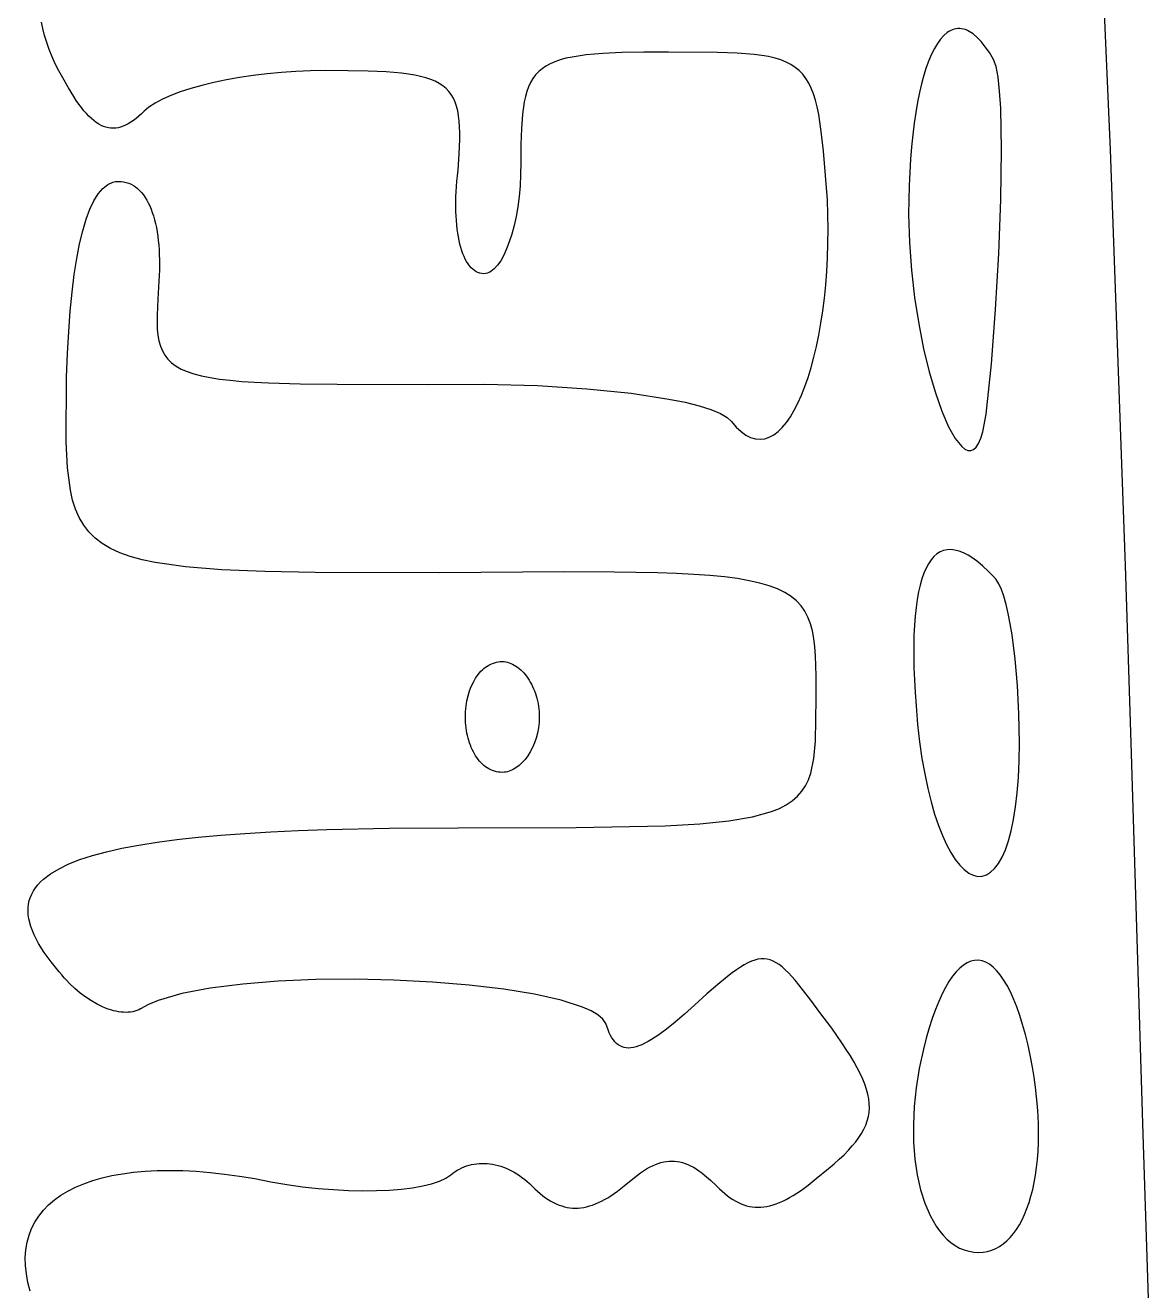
# Model space of a CAD drawing. Header units: inches. Extents: x 0.98 to 7.44, y -5.29 to -1.05.
# Drawn here: x 6.80848 to 6.85072, y -1.75949 to -1.7119 of the extents above; entities that cross this region are included whole.
import ezdxf

# ---------------------------------------------------------------- set-up
doc = ezdxf.new("R2010")
doc.units = ezdxf.units.IN
doc.header["$MEASUREMENT"] = 0
doc.layers.add('BLACK', color=250, linetype='CONTINUOUS')

msp = doc.modelspace()

# ---------------------------------------------------------------- linework, layer by layer
at = {"layer": 'BLACK', "linetype": 'CONTINUOUS'}
for p, q in [((6.84864, -1.701801), (6.849259, -1.716294)), ((6.809139, -1.71203), (6.809091, -1.711784)), ((6.809202, -1.712286), (6.809139, -1.71203)), ((6.843411, -1.712048), (6.843343, -1.71207)), ((6.843479, -1.712033), (6.843411, -1.712048)), ((6.843548, -1.712025), (6.843479, -1.712033)), ((6.843617, -1.712024), (6.843548, -1.712025)), ((6.843688, -1.712031), (6.843617, -1.712024)), ((6.843759, -1.712046), (6.843688, -1.712031)), ((6.843831, -1.712067), (6.843759, -1.712046)), ((6.843903, -1.712097), (6.843831, -1.712067)), ((6.80928, -1.712548), (6.809202, -1.712286)), ((6.842899, -1.712423), (6.842781, -1.712585)), ((6.843021, -1.712287), (6.842899, -1.712423)), ((6.843147, -1.712179), (6.843021, -1.712287)), ((6.843211, -1.712136), (6.843147, -1.712179)), ((6.843277, -1.712099), (6.843211, -1.712136)), ((6.843343, -1.71207), (6.843277, -1.712099)), ((6.843976, -1.712134), (6.843903, -1.712097)), ((6.844124, -1.712231), (6.843976, -1.712134)), ((6.844274, -1.712359), (6.844124, -1.712231)), ((6.844426, -1.712518), (6.844274, -1.712359)), ((6.844579, -1.712709), (6.844426, -1.712518)), ((6.809374, -1.712815), (6.80928, -1.712548)), ((6.809482, -1.713084), (6.809374, -1.712815)), ((6.829573, -1.713017), (6.829041, -1.713096)), ((6.830195, -1.712964), (6.829573, -1.713017)), ((6.830914, -1.712932), (6.830195, -1.712964)), ((6.831736, -1.712916), (6.830914, -1.712932)), ((6.832668, -1.712912), (6.831736, -1.712916)), ((6.834502, -1.712923), (6.832668, -1.712912)), ((6.835246, -1.712949), (6.834502, -1.712923)), ((6.835886, -1.712999), (6.835246, -1.712949)), ((6.83617, -1.713036), (6.835886, -1.712999)), ((6.84256, -1.712988), (6.842457, -1.713229)), ((6.842668, -1.712774), (6.84256, -1.712988)), ((6.842781, -1.712585), (6.842668, -1.712774)), ((6.844734, -1.712933), (6.844579, -1.712709)), ((6.84489, -1.71319), (6.844734, -1.712933)), ((6.809604, -1.713354), (6.809482, -1.713084)), ((6.80974, -1.713621), (6.809604, -1.713354)), ((6.828055, -1.713439), (6.827911, -1.713537)), ((6.828216, -1.713351), (6.828055, -1.713439)), ((6.828394, -1.713273), (6.828216, -1.713351)), ((6.828591, -1.713205), (6.828394, -1.713273)), ((6.828806, -1.713146), (6.828591, -1.713205)), ((6.829041, -1.713096), (6.828806, -1.713146)), ((6.836431, -1.713082), (6.83617, -1.713036)), ((6.83667, -1.713138), (6.836431, -1.713082)), ((6.836889, -1.713205), (6.83667, -1.713138)), ((6.837088, -1.713285), (6.836889, -1.713205)), ((6.837269, -1.713378), (6.837088, -1.713285)), ((6.837433, -1.713485), (6.837269, -1.713378)), ((6.837581, -1.713607), (6.837433, -1.713485)), ((6.842359, -1.713494), (6.842267, -1.713784)), ((6.842457, -1.713229), (6.842359, -1.713494)), ((6.844985, -1.713448), (6.84489, -1.71319)), ((6.84506, -1.713849), (6.844985, -1.713448)), ((6.80989, -1.713885), (6.80974, -1.713621)), ((6.810095, -1.714254), (6.80989, -1.713885)), ((6.816041, -1.713959), (6.815567, -1.714058)), ((6.816536, -1.713871), (6.816041, -1.713959)), ((6.817048, -1.713793), (6.816536, -1.713871)), ((6.817574, -1.713728), (6.817048, -1.713793)), ((6.818111, -1.713676), (6.817574, -1.713728)), ((6.818655, -1.713638), (6.818111, -1.713676)), ((6.819203, -1.713615), (6.818655, -1.713638)), ((6.819751, -1.713607), (6.819203, -1.713615)), ((6.820611, -1.713611), (6.819751, -1.713607)), ((6.821373, -1.713626), (6.820611, -1.713611)), ((6.822041, -1.713655), (6.821373, -1.713626)), ((6.822622, -1.713705), (6.822041, -1.713655)), ((6.822881, -1.713738), (6.822622, -1.713705)), ((6.823121, -1.713777), (6.822881, -1.713738)), ((6.823341, -1.713824), (6.823121, -1.713777)), ((6.823543, -1.713878), (6.823341, -1.713824)), ((6.823726, -1.71394), (6.823543, -1.713878)), ((6.823893, -1.714011), (6.823726, -1.71394)), ((6.827566, -1.713904), (6.827478, -1.714052)), ((6.827667, -1.713769), (6.827566, -1.713904)), ((6.827782, -1.713647), (6.827667, -1.713769)), ((6.827911, -1.713537), (6.827782, -1.713647)), ((6.837714, -1.713745), (6.837581, -1.713607)), ((6.837832, -1.713901), (6.837714, -1.713745)), ((6.837938, -1.714075), (6.837832, -1.713901)), ((6.842267, -1.713784), (6.842181, -1.714099)), ((6.845118, -1.714377), (6.84506, -1.713849)), ((6.810196, -1.714423), (6.810095, -1.714254)), ((6.810295, -1.714582), (6.810196, -1.714423)), ((6.814306, -1.714411), (6.81395, -1.714544)), ((6.814696, -1.714285), (6.814306, -1.714411)), ((6.815118, -1.714167), (6.814696, -1.714285)), ((6.815567, -1.714058), (6.815118, -1.714167)), ((6.824044, -1.71409), (6.823893, -1.714011)), ((6.824178, -1.71418), (6.824044, -1.71409)), ((6.824298, -1.714279), (6.824178, -1.71418)), ((6.824403, -1.71439), (6.824298, -1.714279)), ((6.824494, -1.714511), (6.824403, -1.71439)), ((6.827338, -1.714389), (6.827283, -1.714581)), ((6.827403, -1.714213), (6.827338, -1.714389)), ((6.827478, -1.714052), (6.827403, -1.714213)), ((6.838032, -1.714269), (6.837938, -1.714075)), ((6.838115, -1.714483), (6.838032, -1.714269)), ((6.842101, -1.714437), (6.842027, -1.714798)), ((6.842181, -1.714099), (6.842101, -1.714437)), ((6.845159, -1.71502), (6.845118, -1.714377)), ((6.810393, -1.714731), (6.810295, -1.714582)), ((6.810489, -1.714869), (6.810393, -1.714731)), ((6.810585, -1.714997), (6.810489, -1.714869)), ((6.813358, -1.71483), (6.813127, -1.71498)), ((6.813633, -1.714684), (6.813358, -1.71483)), ((6.81395, -1.714544), (6.813633, -1.714684)), ((6.824573, -1.714644), (6.824494, -1.714511)), ((6.824639, -1.71479), (6.824573, -1.714644)), ((6.824694, -1.714949), (6.824639, -1.71479)), ((6.827238, -1.714787), (6.827173, -1.71525)), ((6.827283, -1.714581), (6.827238, -1.714787)), ((6.838189, -1.714718), (6.838115, -1.714483)), ((6.838254, -1.714975), (6.838189, -1.714718)), ((6.842027, -1.714798), (6.84196, -1.715182)), ((6.81068, -1.715115), (6.810585, -1.714997)), ((6.810774, -1.715223), (6.81068, -1.715115)), ((6.810867, -1.715321), (6.810774, -1.715223)), ((6.81096, -1.71541), (6.810867, -1.715321)), ((6.81274, -1.715327), (6.81264, -1.71541)), ((6.812842, -1.715235), (6.81274, -1.715327)), ((6.812946, -1.715135), (6.812842, -1.715235)), ((6.813127, -1.71498), (6.812946, -1.715135)), ((6.824737, -1.71512), (6.824694, -1.714949)), ((6.824771, -1.715306), (6.824737, -1.71512)), ((6.824794, -1.715506), (6.824771, -1.715306)), ((6.827173, -1.71525), (6.827134, -1.715784)), ((6.838312, -1.715256), (6.838254, -1.714975)), ((6.83841, -1.715892), (6.838312, -1.715256)), ((6.84196, -1.715182), (6.8419, -1.715589)), ((6.845193, -1.716591), (6.845159, -1.71502)), ((6.811052, -1.715489), (6.81096, -1.71541)), ((6.811144, -1.715558), (6.811052, -1.715489)), ((6.811235, -1.715617), (6.811144, -1.715558)), ((6.811327, -1.715667), (6.811235, -1.715617)), ((6.811418, -1.715708), (6.811327, -1.715667)), ((6.811509, -1.715739), (6.811418, -1.715708)), ((6.8116, -1.715761), (6.811509, -1.715739)), ((6.811692, -1.715773), (6.8116, -1.715761)), ((6.811783, -1.715777), (6.811692, -1.715773)), ((6.811876, -1.715771), (6.811783, -1.715777)), ((6.811968, -1.715757), (6.811876, -1.715771)), ((6.812062, -1.715733), (6.811968, -1.715757)), ((6.812156, -1.715701), (6.812062, -1.715733)), ((6.81225, -1.71566), (6.812156, -1.715701)), ((6.812346, -1.71561), (6.81225, -1.71566)), ((6.812443, -1.715552), (6.812346, -1.71561)), ((6.812541, -1.715485), (6.812443, -1.715552)), ((6.81264, -1.71541), (6.812541, -1.715485)), ((6.824809, -1.715721), (6.824794, -1.715506)), ((6.824816, -1.715952), (6.824809, -1.715721)), ((6.827134, -1.715784), (6.827117, -1.716391)), ((6.8419, -1.715589), (6.841848, -1.716018)), ((6.824794, -1.716743), (6.824815, -1.716199)), ((6.824815, -1.716199), (6.824816, -1.715952)), ((6.838492, -1.716634), (6.83841, -1.715892)), ((6.841848, -1.716018), (6.841802, -1.716468)), ((6.849259, -1.716294), (6.849269, -1.716591)), ((6.824751, -1.717357), (6.824794, -1.716743)), ((6.827117, -1.716391), (6.827112, -1.717079)), ((6.83864, -1.718468), (6.838492, -1.716634)), ((6.841802, -1.716468), (6.841764, -1.716939)), ((6.845168, -1.718451), (6.845193, -1.716591)), ((6.849269, -1.716591), (6.849838, -1.732218)), ((6.827112, -1.717079), (6.827104, -1.717515)), ((6.841764, -1.716939), (6.841735, -1.71743)), ((6.81187, -1.717781), (6.811973, -1.717774)), ((6.811973, -1.717774), (6.812076, -1.717778)), ((6.812076, -1.717778), (6.812175, -1.717791)), ((6.824691, -1.717966), (6.824707, -1.717767)), ((6.824707, -1.717767), (6.824727, -1.717564)), ((6.824727, -1.717564), (6.824751, -1.717357)), ((6.827104, -1.717515), (6.827081, -1.717936)), ((6.841735, -1.71743), (6.841713, -1.717942)), ((6.811058, -1.718502), (6.81122, -1.71824)), ((6.81122, -1.71824), (6.811393, -1.718036)), ((6.811393, -1.718036), (6.811576, -1.71789)), ((6.811576, -1.71789), (6.81177, -1.717803)), ((6.81177, -1.717803), (6.81187, -1.717781)), ((6.812175, -1.717791), (6.812271, -1.717813)), ((6.812271, -1.717813), (6.812364, -1.717844)), ((6.812364, -1.717844), (6.812453, -1.717882)), ((6.812453, -1.717882), (6.812539, -1.717929)), ((6.812539, -1.717929), (6.812621, -1.717984)), ((6.812621, -1.717984), (6.8127, -1.718047)), ((6.8127, -1.718047), (6.812776, -1.718118)), ((6.812776, -1.718118), (6.812848, -1.718196)), ((6.812848, -1.718196), (6.812917, -1.718281)), ((6.824671, -1.718354), (6.824679, -1.718162)), ((6.824679, -1.718162), (6.824691, -1.717966)), ((6.827081, -1.717936), (6.827044, -1.71834)), ((6.841713, -1.717942), (6.8417, -1.718473)), ((6.810906, -1.718821), (6.811058, -1.718502)), ((6.812917, -1.718281), (6.812982, -1.718374)), ((6.812982, -1.718374), (6.813043, -1.718474)), ((6.813043, -1.718474), (6.813101, -1.718581)), ((6.813101, -1.718581), (6.813155, -1.718695)), ((6.813155, -1.718695), (6.813206, -1.718815)), ((6.824666, -1.718541), (6.824671, -1.718354)), ((6.824666, -1.718724), (6.824666, -1.718541)), ((6.824669, -1.718902), (6.824666, -1.718724)), ((6.826993, -1.718726), (6.82693, -1.719092)), ((6.827044, -1.71834), (6.826993, -1.718726)), ((6.83866, -1.719024), (6.83864, -1.718468)), ((6.8417, -1.718473), (6.841696, -1.719024)), ((6.845091, -1.720486), (6.845168, -1.718451)), ((6.810637, -1.719631), (6.810766, -1.719197)), ((6.810766, -1.719197), (6.810906, -1.718821)), ((6.813206, -1.718815), (6.813253, -1.718942)), ((6.813253, -1.718942), (6.813296, -1.719075)), ((6.813296, -1.719075), (6.813336, -1.719215)), ((6.824675, -1.719075), (6.824669, -1.718902)), ((6.824686, -1.719244), (6.824675, -1.719075)), ((6.82693, -1.719092), (6.826856, -1.719435)), ((6.838667, -1.719573), (6.83866, -1.719024)), ((6.841696, -1.719024), (6.841722, -1.720069)), ((6.810519, -1.720122), (6.810637, -1.719631)), ((6.813336, -1.719215), (6.813372, -1.71936)), ((6.813372, -1.71936), (6.813404, -1.719512)), ((6.813404, -1.719512), (6.813432, -1.719669)), ((6.813432, -1.719669), (6.813457, -1.719832)), ((6.8247, -1.719406), (6.824686, -1.719244)), ((6.824717, -1.719564), (6.8247, -1.719406)), ((6.824738, -1.719716), (6.824717, -1.719564)), ((6.826856, -1.719435), (6.826772, -1.719754)), ((6.838661, -1.720113), (6.838667, -1.719573)), ((6.810412, -1.720669), (6.810519, -1.720122)), ((6.813457, -1.719832), (6.813477, -1.72)), ((6.813477, -1.72), (6.813494, -1.720174)), ((6.824762, -1.719861), (6.824738, -1.719716)), ((6.82479, -1.720001), (6.824762, -1.719861)), ((6.824821, -1.720135), (6.82479, -1.720001)), ((6.824855, -1.720262), (6.824821, -1.720135)), ((6.826678, -1.720048), (6.826577, -1.720314)), ((6.826772, -1.719754), (6.826678, -1.720048)), ((6.838644, -1.720643), (6.838661, -1.720113)), ((6.841722, -1.720069), (6.841798, -1.721112)), ((6.813494, -1.720174), (6.813507, -1.720352)), ((6.813507, -1.720352), (6.813516, -1.720536)), ((6.813516, -1.720536), (6.813521, -1.720724)), ((6.824892, -1.720382), (6.824855, -1.720262)), ((6.824933, -1.720495), (6.824892, -1.720382)), ((6.824976, -1.720601), (6.824933, -1.720495)), ((6.825023, -1.7207), (6.824976, -1.720601)), ((6.826468, -1.72055), (6.826353, -1.720755)), ((6.826577, -1.720314), (6.826468, -1.72055)), ((6.844968, -1.722585), (6.845091, -1.720486)), ((6.810318, -1.721273), (6.810412, -1.720669)), ((6.813522, -1.720918), (6.813519, -1.721115)), ((6.813521, -1.720724), (6.813522, -1.720918)), ((6.825073, -1.720791), (6.825023, -1.7207)), ((6.825125, -1.720875), (6.825073, -1.720791)), ((6.825181, -1.720951), (6.825125, -1.720875)), ((6.825239, -1.721018), (6.825181, -1.720951)), ((6.8253, -1.721077), (6.825239, -1.721018)), ((6.825364, -1.721128), (6.8253, -1.721077)), ((6.826109, -1.721064), (6.825982, -1.721164)), ((6.826233, -1.720927), (6.826109, -1.721064)), ((6.826353, -1.720755), (6.826233, -1.720927)), ((6.838616, -1.721162), (6.838644, -1.720643)), ((6.810235, -1.721934), (6.810318, -1.721273)), ((6.813501, -1.721524), (6.813455, -1.722208)), ((6.813512, -1.721317), (6.813501, -1.721524)), ((6.813519, -1.721115), (6.813512, -1.721317)), ((6.825431, -1.72117), (6.825364, -1.721128)), ((6.8255, -1.721203), (6.825431, -1.72117)), ((6.825572, -1.721226), (6.8255, -1.721203)), ((6.825646, -1.721241), (6.825572, -1.721226)), ((6.825723, -1.721246), (6.825646, -1.721241)), ((6.825788, -1.721241), (6.825723, -1.721246)), ((6.825853, -1.721225), (6.825788, -1.721241)), ((6.825918, -1.721199), (6.825853, -1.721225)), ((6.825982, -1.721164), (6.825918, -1.721199)), ((6.838577, -1.721669), (6.838616, -1.721162)), ((6.841798, -1.721112), (6.841917, -1.722136)), ((6.810165, -1.72265), (6.810235, -1.721934)), ((6.838527, -1.722162), (6.838577, -1.721669)), ((6.813455, -1.722208), (6.81343, -1.722807)), ((6.838466, -1.722641), (6.838527, -1.722162)), ((6.841917, -1.722136), (6.842073, -1.723125)), ((6.810107, -1.723423), (6.810165, -1.72265)), ((6.81343, -1.722807), (6.81343, -1.723076)), ((6.838396, -1.723104), (6.838466, -1.722641)), ((6.844806, -1.724635), (6.844968, -1.722585)), ((6.810061, -1.724251), (6.810107, -1.723423)), ((6.81343, -1.723076), (6.813441, -1.723326)), ((6.813441, -1.723326), (6.813465, -1.723558)), ((6.838317, -1.723551), (6.838396, -1.723104)), ((6.842073, -1.723125), (6.84226, -1.724064)), ((6.813465, -1.723558), (6.813503, -1.723772)), ((6.813503, -1.723772), (6.813558, -1.723968)), ((6.838229, -1.723979), (6.838317, -1.723551)), ((6.810029, -1.725135), (6.810061, -1.724251)), ((6.813558, -1.723968), (6.813631, -1.724149)), ((6.813631, -1.724149), (6.813725, -1.724313)), ((6.813725, -1.724313), (6.81384, -1.724463)), ((6.838027, -1.724777), (6.838132, -1.724388)), ((6.838132, -1.724388), (6.838229, -1.723979)), ((6.84226, -1.724064), (6.842472, -1.724937)), ((6.81384, -1.724463), (6.81398, -1.724598)), ((6.81398, -1.724598), (6.814145, -1.72472)), ((6.814145, -1.72472), (6.814338, -1.724829)), ((6.814338, -1.724829), (6.81456, -1.724926)), ((6.837915, -1.725145), (6.838027, -1.724777)), ((6.844612, -1.726524), (6.844806, -1.724635)), ((6.810011, -1.727564), (6.810029, -1.725135)), ((6.81456, -1.724926), (6.814814, -1.725012)), ((6.814814, -1.725012), (6.815101, -1.725087)), ((6.815101, -1.725087), (6.815422, -1.725152)), ((6.815422, -1.725152), (6.815781, -1.725207)), ((6.815781, -1.725207), (6.816179, -1.725254)), ((6.816179, -1.725254), (6.816617, -1.725294)), ((6.816617, -1.725294), (6.817097, -1.725326)), ((6.817097, -1.725326), (6.817622, -1.725352)), ((6.817622, -1.725352), (6.818812, -1.725387)), ((6.818812, -1.725387), (6.820202, -1.725405)), ((6.837795, -1.72549), (6.837915, -1.725145)), ((6.842472, -1.724937), (6.842702, -1.725727)), ((6.820202, -1.725405), (6.82364, -1.725412)), ((6.82364, -1.725412), (6.825742, -1.725398)), ((6.825742, -1.725398), (6.827744, -1.725454)), ((6.827744, -1.725454), (6.829599, -1.725571)), ((6.829599, -1.725571), (6.831262, -1.725742)), ((6.831262, -1.725742), (6.832683, -1.725959)), ((6.837534, -1.726108), (6.837668, -1.725812)), ((6.837668, -1.725812), (6.837795, -1.72549)), ((6.842702, -1.725727), (6.842946, -1.726419)), ((6.832683, -1.725959), (6.833288, -1.726082)), ((6.833288, -1.726082), (6.833816, -1.726213)), ((6.833816, -1.726213), (6.83426, -1.726352)), ((6.837395, -1.726379), (6.837534, -1.726108)), ((6.83426, -1.726352), (6.834614, -1.726497)), ((6.834614, -1.726497), (6.834872, -1.726647)), ((6.834872, -1.726647), (6.835029, -1.726801)), ((6.835029, -1.726801), (6.835211, -1.727014)), ((6.837099, -1.726838), (6.83725, -1.726623)), ((6.83725, -1.726623), (6.837395, -1.726379)), ((6.842946, -1.726419), (6.843195, -1.726998)), ((6.844488, -1.727187), (6.844612, -1.726524)), ((6.835211, -1.727014), (6.835393, -1.727185)), ((6.835393, -1.727185), (6.835574, -1.727316)), ((6.83662, -1.727303), (6.836784, -1.727179)), ((6.836784, -1.727179), (6.836944, -1.727024)), ((6.836944, -1.727024), (6.837099, -1.726838)), ((6.843195, -1.726998), (6.843445, -1.727446)), ((6.844412, -1.727433), (6.844488, -1.727187)), ((6.810058, -1.728547), (6.810011, -1.727564)), ((6.835574, -1.727316), (6.835754, -1.727406)), ((6.835754, -1.727406), (6.835932, -1.727458)), ((6.835932, -1.727458), (6.836108, -1.727472)), ((6.836108, -1.727472), (6.836282, -1.727451)), ((6.836282, -1.727451), (6.836453, -1.727394)), ((6.836453, -1.727394), (6.83662, -1.727303)), ((6.843445, -1.727446), (6.84369, -1.727749)), ((6.84369, -1.727749), (6.843808, -1.727841)), ((6.844137, -1.727855), (6.844235, -1.727765)), ((6.844235, -1.727765), (6.844327, -1.727625)), ((6.844327, -1.727625), (6.844412, -1.727433)), ((6.843808, -1.727841), (6.843922, -1.727891)), ((6.843922, -1.727891), (6.844032, -1.727896)), ((6.844032, -1.727896), (6.844137, -1.727855)), ((6.81017, -1.72939), (6.810058, -1.728547)), ((6.810257, -1.729763), (6.81017, -1.72939)), ((6.810367, -1.730104), (6.810257, -1.729763)), ((6.810505, -1.730415), (6.810367, -1.730104)), ((6.810671, -1.730699), (6.810505, -1.730415)), ((6.810869, -1.730955), (6.810671, -1.730699)), ((6.811101, -1.731186), (6.810869, -1.730955)), ((6.81137, -1.731392), (6.811101, -1.731186)), ((6.811678, -1.731576), (6.81137, -1.731392)), ((6.812028, -1.731738), (6.811678, -1.731576)), ((6.812423, -1.731879), (6.812028, -1.731738)), ((6.812865, -1.732002), (6.812423, -1.731879)), ((6.813356, -1.732108), (6.812865, -1.732002)), ((6.84254, -1.732004), (6.842442, -1.732149)), ((6.842646, -1.731882), (6.84254, -1.732004)), ((6.84276, -1.731783), (6.842646, -1.731882)), ((6.842881, -1.731707), (6.84276, -1.731783)), ((6.843009, -1.731654), (6.842881, -1.731707)), ((6.843145, -1.731625), (6.843009, -1.731654)), ((6.843288, -1.731619), (6.843145, -1.731625)), ((6.843438, -1.731636), (6.843288, -1.731619)), ((6.843596, -1.731677), (6.843438, -1.731636)), ((6.84376, -1.731742), (6.843596, -1.731677)), ((6.843931, -1.731831), (6.84376, -1.731742)), ((6.84411, -1.731943), (6.843931, -1.731831)), ((6.844295, -1.73208), (6.84411, -1.731943)), ((6.814498, -1.732271), (6.813356, -1.732108)), ((6.815869, -1.732381), (6.814498, -1.732271)), ((6.81749, -1.732447), (6.815869, -1.732381)), ((6.819381, -1.732481), (6.81749, -1.732447)), ((6.824057, -1.732496), (6.819381, -1.732481)), ((6.828733, -1.732459), (6.824057, -1.732496)), ((6.830625, -1.732463), (6.828733, -1.732459)), ((6.832247, -1.732491), (6.830625, -1.732463)), ((6.832963, -1.732517), (6.832247, -1.732491)), ((6.83362, -1.73255), (6.832963, -1.732517)), ((6.842269, -1.732506), (6.842194, -1.732719)), ((6.842352, -1.732316), (6.842269, -1.732506)), ((6.842442, -1.732149), (6.842352, -1.732316)), ((6.844486, -1.732241), (6.844295, -1.73208)), ((6.844685, -1.732425), (6.844486, -1.732241)), ((6.84489, -1.732635), (6.844685, -1.732425)), ((6.849838, -1.732218), (6.850046, -1.738885)), ((6.83422, -1.732594), (6.83362, -1.73255)), ((6.834765, -1.732647), (6.83422, -1.732594)), ((6.835258, -1.732712), (6.834765, -1.732647)), ((6.835702, -1.732789), (6.835258, -1.732712)), ((6.836099, -1.732878), (6.835702, -1.732789)), ((6.836453, -1.732982), (6.836099, -1.732878)), ((6.836764, -1.7331), (6.836453, -1.732982)), ((6.842127, -1.732955), (6.842068, -1.733212)), ((6.842194, -1.732719), (6.842127, -1.732955)), ((6.844992, -1.732741), (6.84489, -1.732635)), ((6.845091, -1.732903), (6.844992, -1.732741)), ((6.845186, -1.733116), (6.845091, -1.732903)), ((6.837037, -1.733234), (6.836764, -1.7331)), ((6.837274, -1.733384), (6.837037, -1.733234)), ((6.837476, -1.733551), (6.837274, -1.733384)), ((6.842068, -1.733212), (6.842018, -1.733493)), ((6.845276, -1.733377), (6.845186, -1.733116)), ((6.845362, -1.733681), (6.845276, -1.733377)), ((6.837648, -1.733736), (6.837476, -1.733551)), ((6.837791, -1.733941), (6.837648, -1.733736)), ((6.837908, -1.734165), (6.837791, -1.733941)), ((6.841975, -1.733795), (6.841941, -1.734119)), ((6.842018, -1.733493), (6.841975, -1.733795)), ((6.845442, -1.734026), (6.845362, -1.733681)), ((6.838002, -1.73441), (6.837908, -1.734165)), ((6.838075, -1.734676), (6.838002, -1.73441)), ((6.841941, -1.734119), (6.841915, -1.734465)), ((6.845516, -1.734408), (6.845442, -1.734026)), ((6.845584, -1.734822), (6.845516, -1.734408)), ((6.83813, -1.734965), (6.838075, -1.734676)), ((6.841897, -1.734833), (6.841888, -1.735223)), ((6.841915, -1.734465), (6.841897, -1.734833)), ((6.845701, -1.735735), (6.845584, -1.734822)), ((6.838169, -1.735277), (6.83813, -1.734965)), ((6.838196, -1.735614), (6.838169, -1.735277)), ((6.841888, -1.735223), (6.841888, -1.735635)), ((6.826119, -1.735873), (6.826191, -1.735854)), ((6.826191, -1.735854), (6.826265, -1.73584)), ((6.826265, -1.73584), (6.82634, -1.735832)), ((6.82634, -1.735832), (6.826418, -1.735829)), ((6.826418, -1.735829), (6.826483, -1.735832)), ((6.826483, -1.735832), (6.826548, -1.73584)), ((6.826548, -1.73584), (6.826613, -1.735854)), ((6.826613, -1.735854), (6.826677, -1.735873)), ((6.83822, -1.736362), (6.838196, -1.735614)), ((6.841888, -1.735635), (6.841896, -1.736068)), ((6.845788, -1.736736), (6.845701, -1.735735)), ((6.825411, -1.736454), (6.825507, -1.736318)), ((6.825507, -1.736318), (6.825612, -1.736195)), ((6.825612, -1.736195), (6.825668, -1.73614)), ((6.825668, -1.73614), (6.825726, -1.736089)), ((6.825726, -1.736089), (6.825787, -1.736041)), ((6.825787, -1.736041), (6.825849, -1.735998)), ((6.825849, -1.735998), (6.825914, -1.73596)), ((6.825914, -1.73596), (6.82598, -1.735926)), ((6.82598, -1.735926), (6.826049, -1.735897)), ((6.826049, -1.735897), (6.826119, -1.735873)), ((6.826677, -1.735873), (6.826741, -1.735897)), ((6.826741, -1.735897), (6.826804, -1.735926)), ((6.826804, -1.735926), (6.826866, -1.73596)), ((6.826866, -1.73596), (6.826928, -1.735998)), ((6.826928, -1.735998), (6.826988, -1.736041)), ((6.826988, -1.736041), (6.827048, -1.736089)), ((6.827048, -1.736089), (6.827106, -1.73614)), ((6.827106, -1.73614), (6.827162, -1.736195)), ((6.827162, -1.736195), (6.827218, -1.736255)), ((6.827218, -1.736255), (6.827271, -1.736318)), ((6.827271, -1.736318), (6.827323, -1.736384)), ((6.841896, -1.736068), (6.841913, -1.736523)), ((6.825183, -1.736937), (6.825249, -1.736765)), ((6.825249, -1.736765), (6.825325, -1.736604)), ((6.825325, -1.736604), (6.825411, -1.736454)), ((6.827323, -1.736384), (6.827373, -1.736454)), ((6.827373, -1.736454), (6.82742, -1.736527)), ((6.82742, -1.736527), (6.827466, -1.736604)), ((6.827466, -1.736604), (6.827509, -1.736683)), ((6.827509, -1.736683), (6.82755, -1.736765)), ((6.82755, -1.736765), (6.827589, -1.73685)), ((6.838223, -1.737218), (6.83822, -1.736362)), ((6.841913, -1.736523), (6.841939, -1.736999)), ((6.845843, -1.737796), (6.845788, -1.736736)), ((6.825086, -1.737308), (6.825129, -1.737118)), ((6.825129, -1.737118), (6.825183, -1.736937)), ((6.827589, -1.73685), (6.827624, -1.736937)), ((6.827624, -1.736937), (6.827657, -1.737026)), ((6.827657, -1.737026), (6.827687, -1.737118)), ((6.827687, -1.737118), (6.827714, -1.737212)), ((6.827714, -1.737212), (6.827738, -1.737308)), ((6.838197, -1.738823), (6.838223, -1.737218)), ((6.841939, -1.736999), (6.841973, -1.737496)), ((6.825029, -1.737912), (6.825035, -1.737706)), ((6.825035, -1.737706), (6.825054, -1.737504)), ((6.825054, -1.737504), (6.825086, -1.737308)), ((6.827738, -1.737308), (6.827758, -1.737405)), ((6.827758, -1.737405), (6.827776, -1.737504)), ((6.827776, -1.737504), (6.827789, -1.737604)), ((6.827789, -1.737604), (6.827799, -1.737706)), ((6.827799, -1.737706), (6.827805, -1.737809)), ((6.841973, -1.737496), (6.842033, -1.738193)), ((6.825031, -1.738016), (6.825029, -1.737912)), ((6.825035, -1.738119), (6.825031, -1.738016)), ((6.825043, -1.738221), (6.825035, -1.738119)), ((6.825054, -1.738321), (6.825043, -1.738221)), ((6.827799, -1.738119), (6.827776, -1.738321)), ((6.827807, -1.737912), (6.827799, -1.738119)), ((6.827805, -1.737809), (6.827807, -1.737912)), ((6.842033, -1.738193), (6.842109, -1.738853)), ((6.845862, -1.738885), (6.845843, -1.737796)), ((6.825069, -1.73842), (6.825054, -1.738321)), ((6.825086, -1.738517), (6.825069, -1.73842)), ((6.825106, -1.738613), (6.825086, -1.738517)), ((6.825129, -1.738707), (6.825106, -1.738613)), ((6.825155, -1.738798), (6.825129, -1.738707)), ((6.827687, -1.738707), (6.827624, -1.738888)), ((6.827738, -1.738517), (6.827687, -1.738707)), ((6.827776, -1.738321), (6.827738, -1.738517)), ((6.825183, -1.738888), (6.825155, -1.738798)), ((6.825215, -1.738975), (6.825183, -1.738888)), ((6.825249, -1.73906), (6.825215, -1.738975)), ((6.825285, -1.739142), (6.825249, -1.73906)), ((6.825325, -1.739221), (6.825285, -1.739142)), ((6.82755, -1.73906), (6.827466, -1.739221)), ((6.827624, -1.738888), (6.82755, -1.73906)), ((6.838135, -1.739472), (6.838197, -1.738823)), ((6.842109, -1.738853), (6.842198, -1.739474)), ((6.845853, -1.739562), (6.845862, -1.738885)), ((6.850046, -1.738885), (6.850506, -1.753598)), ((6.825366, -1.739298), (6.825325, -1.739221)), ((6.825411, -1.739371), (6.825366, -1.739298)), ((6.825458, -1.739441), (6.825411, -1.739371)), ((6.825507, -1.739507), (6.825458, -1.739441)), ((6.825558, -1.73957), (6.825507, -1.739507)), ((6.825612, -1.73963), (6.825558, -1.73957)), ((6.825668, -1.739685), (6.825612, -1.73963)), ((6.827162, -1.73963), (6.827048, -1.739736)), ((6.827271, -1.739507), (6.827162, -1.73963)), ((6.827373, -1.739371), (6.827271, -1.739507)), ((6.827466, -1.739221), (6.827373, -1.739371)), ((6.838013, -1.740028), (6.838135, -1.739472)), ((6.842198, -1.739474), (6.8423, -1.740056)), ((6.845825, -1.740189), (6.845853, -1.739562)), ((6.825726, -1.739736), (6.825668, -1.739685)), ((6.825787, -1.739784), (6.825726, -1.739736)), ((6.825849, -1.739827), (6.825787, -1.739784)), ((6.825914, -1.739865), (6.825849, -1.739827)), ((6.82598, -1.739899), (6.825914, -1.739865)), ((6.826049, -1.739928), (6.82598, -1.739899)), ((6.826119, -1.739952), (6.826049, -1.739928)), ((6.826191, -1.739971), (6.826119, -1.739952)), ((6.826265, -1.739985), (6.826191, -1.739971)), ((6.82634, -1.739993), (6.826265, -1.739985)), ((6.826418, -1.739996), (6.82634, -1.739993)), ((6.826483, -1.739993), (6.826418, -1.739996)), ((6.826548, -1.739985), (6.826483, -1.739993)), ((6.826613, -1.739971), (6.826548, -1.739985)), ((6.826677, -1.739952), (6.826613, -1.739971)), ((6.826741, -1.739928), (6.826677, -1.739952)), ((6.826804, -1.739899), (6.826741, -1.739928)), ((6.826866, -1.739865), (6.826804, -1.739899)), ((6.826928, -1.739827), (6.826866, -1.739865)), ((6.827048, -1.739736), (6.826928, -1.739827)), ((6.837924, -1.740274), (6.838013, -1.740028)), ((6.8423, -1.740056), (6.842414, -1.7406)), ((6.837676, -1.740705), (6.837812, -1.740499)), ((6.837812, -1.740499), (6.837924, -1.740274)), ((6.842414, -1.7406), (6.842539, -1.741103)), ((6.845779, -1.740765), (6.845825, -1.740189)), ((6.837095, -1.741214), (6.83732, -1.741062)), ((6.83732, -1.741062), (6.837513, -1.740892)), ((6.837513, -1.740892), (6.837676, -1.740705)), ((6.845718, -1.741292), (6.845779, -1.740765)), ((6.835826, -1.741672), (6.836539, -1.741471)), ((6.836539, -1.741471), (6.836836, -1.74135)), ((6.836836, -1.74135), (6.837095, -1.741214)), ((6.842539, -1.741103), (6.842673, -1.741567)), ((6.842673, -1.741567), (6.842815, -1.74199)), ((6.845641, -1.741768), (6.845718, -1.741292)), ((6.829198, -1.74207), (6.83254, -1.742003)), ((6.83254, -1.742003), (6.833846, -1.741931)), ((6.833846, -1.741931), (6.834934, -1.741823)), ((6.834934, -1.741823), (6.835826, -1.741672)), ((6.842815, -1.74199), (6.842965, -1.742372)), ((6.845551, -1.742196), (6.845641, -1.741768)), ((6.814172, -1.742524), (6.814971, -1.742436)), ((6.814971, -1.742436), (6.815825, -1.742359)), ((6.815825, -1.742359), (6.816737, -1.742292)), ((6.816737, -1.742292), (6.817706, -1.742234)), ((6.817706, -1.742234), (6.818732, -1.742186)), ((6.818732, -1.742186), (6.819817, -1.742147)), ((6.819817, -1.742147), (6.822164, -1.742096)), ((6.822164, -1.742096), (6.824751, -1.742079)), ((6.824751, -1.742079), (6.829198, -1.74207)), ((6.842965, -1.742372), (6.843121, -1.742713)), ((6.845448, -1.742575), (6.845551, -1.742196)), ((6.811005, -1.743123), (6.81153, -1.742981)), ((6.81153, -1.742981), (6.812109, -1.742851)), ((6.812109, -1.742851), (6.812742, -1.742731)), ((6.812742, -1.742731), (6.813429, -1.742622)), ((6.813429, -1.742622), (6.814172, -1.742524)), ((6.843121, -1.742713), (6.843283, -1.743013)), ((6.845207, -1.743189), (6.845333, -1.742906)), ((6.845333, -1.742906), (6.845448, -1.742575)), ((6.809745, -1.74362), (6.810113, -1.743442)), ((6.810113, -1.743442), (6.810532, -1.743277)), ((6.810532, -1.743277), (6.811005, -1.743123)), ((6.843283, -1.743013), (6.843448, -1.74327)), ((6.843448, -1.74327), (6.843616, -1.743484)), ((6.844929, -1.743613), (6.845072, -1.743424)), ((6.845072, -1.743424), (6.845207, -1.743189)), ((6.809163, -1.744012), (6.809428, -1.74381)), ((6.809428, -1.74381), (6.809745, -1.74362)), ((6.843616, -1.743484), (6.843786, -1.743655)), ((6.843786, -1.743655), (6.843956, -1.743783)), ((6.843956, -1.743783), (6.844126, -1.743867)), ((6.844126, -1.743867), (6.844294, -1.743907)), ((6.844294, -1.743907), (6.84446, -1.743902)), ((6.84446, -1.743902), (6.844622, -1.743851)), ((6.844622, -1.743851), (6.844778, -1.743755)), ((6.844778, -1.743755), (6.844929, -1.743613)), ((6.808782, -1.744455), (6.808859, -1.744339)), ((6.808859, -1.744339), (6.808948, -1.744227)), ((6.808948, -1.744227), (6.809049, -1.744118)), ((6.809049, -1.744118), (6.809163, -1.744012)), ((6.808599, -1.74495), (6.808626, -1.744821)), ((6.808626, -1.744821), (6.808666, -1.744696)), ((6.808666, -1.744696), (6.808718, -1.744574)), ((6.808718, -1.744574), (6.808782, -1.744455)), ((6.80858, -1.745218), (6.808583, -1.745083)), ((6.808588, -1.745357), (6.80858, -1.745218)), ((6.808583, -1.745083), (6.808599, -1.74495)), ((6.808608, -1.7455), (6.808588, -1.745357)), ((6.808684, -1.745796), (6.808608, -1.7455)), ((6.808806, -1.746107), (6.808684, -1.745796)), ((6.808975, -1.746431), (6.808806, -1.746107)), ((6.809189, -1.746771), (6.808975, -1.746431)), ((6.809448, -1.747126), (6.809189, -1.746771)), ((6.809751, -1.747496), (6.809448, -1.747126)), ((6.835513, -1.747232), (6.835369, -1.74732)), ((6.83565, -1.747159), (6.835513, -1.747232)), ((6.835781, -1.7471), (6.83565, -1.747159)), ((6.835907, -1.747056), (6.835781, -1.7471)), ((6.836029, -1.747026), (6.835907, -1.747056)), ((6.836146, -1.74701), (6.836029, -1.747026)), ((6.836262, -1.74701), (6.836146, -1.74701)), ((6.836375, -1.747024), (6.836262, -1.74701)), ((6.836486, -1.747052), (6.836375, -1.747024)), ((6.836598, -1.747095), (6.836486, -1.747052)), ((6.836709, -1.747153), (6.836598, -1.747095)), ((6.836822, -1.747226), (6.836709, -1.747153)), ((6.836937, -1.747314), (6.836822, -1.747226)), ((6.843757, -1.747241), (6.843619, -1.747354)), ((6.843897, -1.747155), (6.843757, -1.747241)), ((6.844037, -1.747097), (6.843897, -1.747155)), ((6.844177, -1.747066), (6.844037, -1.747097)), ((6.844317, -1.747062), (6.844177, -1.747066)), ((6.844457, -1.747085), (6.844317, -1.747062)), ((6.844596, -1.747136), (6.844457, -1.747085)), ((6.844734, -1.747214), (6.844596, -1.747136)), ((6.84487, -1.747319), (6.844734, -1.747214)), ((6.809844, -1.747611), (6.809751, -1.747496)), ((6.809938, -1.747722), (6.809844, -1.747611)), ((6.810035, -1.747829), (6.809938, -1.747722)), ((6.834889, -1.747669), (6.834521, -1.747972)), ((6.835058, -1.747538), (6.834889, -1.747669)), ((6.835218, -1.747422), (6.835058, -1.747538)), ((6.835369, -1.74732), (6.835218, -1.747422)), ((6.837054, -1.747417), (6.836937, -1.747314)), ((6.837175, -1.747535), (6.837054, -1.747417)), ((6.8373, -1.747668), (6.837175, -1.747535)), ((6.837431, -1.747816), (6.8373, -1.747668)), ((6.843346, -1.747663), (6.843212, -1.747858)), ((6.843482, -1.747495), (6.843346, -1.747663)), ((6.843619, -1.747354), (6.843482, -1.747495)), ((6.845005, -1.747451), (6.84487, -1.747319)), ((6.845138, -1.74761), (6.845005, -1.747451)), ((6.845268, -1.747797), (6.845138, -1.74761)), ((6.810133, -1.747931), (6.810035, -1.747829)), ((6.810335, -1.748124), (6.810133, -1.747931)), ((6.810541, -1.748299), (6.810335, -1.748124)), ((6.815433, -1.748111), (6.814362, -1.748316)), ((6.816654, -1.747956), (6.815433, -1.748111)), ((6.81799, -1.74785), (6.816654, -1.747956)), ((6.819406, -1.747791), (6.81799, -1.74785)), ((6.820867, -1.747778), (6.819406, -1.747791)), ((6.822338, -1.747808), (6.820867, -1.747778)), ((6.823785, -1.747881), (6.822338, -1.747808)), ((6.825172, -1.747995), (6.823785, -1.747881)), ((6.826466, -1.748148), (6.825172, -1.747995)), ((6.827631, -1.748338), (6.826466, -1.748148)), ((6.834521, -1.747972), (6.834107, -1.748331)), ((6.837709, -1.748157), (6.837431, -1.747816)), ((6.838018, -1.74856), (6.837709, -1.748157)), ((6.843081, -1.748081), (6.842952, -1.748331)), ((6.843212, -1.747858), (6.843081, -1.748081)), ((6.845396, -1.74801), (6.845268, -1.747797)), ((6.84552, -1.748251), (6.845396, -1.74801)), ((6.810751, -1.748456), (6.810541, -1.748299)), ((6.810962, -1.748594), (6.810751, -1.748456)), ((6.811173, -1.748714), (6.810962, -1.748594)), ((6.813475, -1.748574), (6.813111, -1.748722)), ((6.814362, -1.748316), (6.813475, -1.748574)), ((6.828632, -1.748564), (6.827631, -1.748338)), ((6.829435, -1.748824), (6.828632, -1.748564)), ((6.834107, -1.748331), (6.83364, -1.748746)), ((6.838362, -1.749024), (6.838018, -1.74856)), ((6.842826, -1.748609), (6.842703, -1.748915)), ((6.842952, -1.748331), (6.842826, -1.748609)), ((6.845641, -1.748518), (6.84552, -1.748251)), ((6.845759, -1.748813), (6.845641, -1.748518)), ((6.811383, -1.748815), (6.811173, -1.748714)), ((6.811487, -1.748858), (6.811383, -1.748815)), ((6.811589, -1.748896), (6.811487, -1.748858)), ((6.811691, -1.74893), (6.811589, -1.748896)), ((6.811791, -1.748958), (6.811691, -1.74893)), ((6.811889, -1.748981), (6.811791, -1.748958)), ((6.811986, -1.748999), (6.811889, -1.748981)), ((6.812081, -1.749012), (6.811986, -1.748999)), ((6.812173, -1.749019), (6.812081, -1.749012)), ((6.812263, -1.749021), (6.812173, -1.749019)), ((6.81235, -1.749018), (6.812263, -1.749021)), ((6.812435, -1.74901), (6.81235, -1.749018)), ((6.812516, -1.748996), (6.812435, -1.74901)), ((6.812594, -1.748976), (6.812516, -1.748996)), ((6.812669, -1.748951), (6.812594, -1.748976)), ((6.81274, -1.748921), (6.812669, -1.748951)), ((6.812807, -1.748885), (6.81274, -1.748921)), ((6.813111, -1.748722), (6.812807, -1.748885)), ((6.829751, -1.748966), (6.829435, -1.748824)), ((6.830005, -1.749117), (6.829751, -1.748966)), ((6.830191, -1.749275), (6.830005, -1.749117)), ((6.833264, -1.749089), (6.832916, -1.749391)), ((6.83364, -1.748746), (6.833264, -1.749089)), ((6.838802, -1.74962), (6.838362, -1.749024)), ((6.842703, -1.748915), (6.842584, -1.749248)), ((6.845872, -1.749134), (6.845759, -1.748813)), ((6.845981, -1.749483), (6.845872, -1.749134)), ((6.830307, -1.74944), (6.830191, -1.749275)), ((6.83039, -1.749683), (6.830307, -1.74944)), ((6.832594, -1.749651), (6.832299, -1.74987)), ((6.832916, -1.749391), (6.832594, -1.749651)), ((6.839182, -1.750164), (6.838802, -1.74962)), ((6.842469, -1.749608), (6.842358, -1.749997)), ((6.842584, -1.749248), (6.842469, -1.749608)), ((6.846086, -1.749859), (6.845981, -1.749483)), ((6.830436, -1.74979), (6.83039, -1.749683)), ((6.830484, -1.749889), (6.830436, -1.74979)), ((6.830536, -1.749978), (6.830484, -1.749889)), ((6.83059, -1.750058), (6.830536, -1.749978)), ((6.830649, -1.750129), (6.83059, -1.750058)), ((6.83071, -1.750191), (6.830649, -1.750129)), ((6.831901, -1.750122), (6.83178, -1.750186)), ((6.832028, -1.750048), (6.831901, -1.750122)), ((6.832299, -1.74987), (6.832028, -1.750048)), ((6.842358, -1.749997), (6.842251, -1.750412)), ((6.846185, -1.750261), (6.846086, -1.749859)), ((6.830776, -1.750243), (6.83071, -1.750191)), ((6.830845, -1.750286), (6.830776, -1.750243)), ((6.830918, -1.75032), (6.830845, -1.750286)), ((6.830995, -1.750344), (6.830918, -1.75032)), ((6.831077, -1.750358), (6.830995, -1.750344)), ((6.831163, -1.750363), (6.831077, -1.750358)), ((6.831253, -1.750358), (6.831163, -1.750363)), ((6.831348, -1.750343), (6.831253, -1.750358)), ((6.831448, -1.750319), (6.831348, -1.750343)), ((6.831554, -1.750284), (6.831448, -1.750319)), ((6.831664, -1.75024), (6.831554, -1.750284)), ((6.83178, -1.750186), (6.831664, -1.75024)), ((6.83935, -1.750417), (6.839182, -1.750164)), ((6.839504, -1.75066), (6.83935, -1.750417)), ((6.842251, -1.750412), (6.842091, -1.751139)), ((6.846279, -1.75069), (6.846185, -1.750261)), ((6.839643, -1.750891), (6.839504, -1.75066)), ((6.839766, -1.751113), (6.839643, -1.750891)), ((6.846352, -1.751078), (6.846279, -1.75069)), ((6.846414, -1.751459), (6.846352, -1.751078)), ((6.839875, -1.751326), (6.839766, -1.751113)), ((6.839969, -1.751531), (6.839875, -1.751326)), ((6.840048, -1.751727), (6.839969, -1.751531)), ((6.842091, -1.751139), (6.841976, -1.751857)), ((6.846466, -1.751835), (6.846414, -1.751459)), ((6.840113, -1.751917), (6.840048, -1.751727)), ((6.840162, -1.7521), (6.840113, -1.751917)), ((6.841976, -1.751857), (6.841904, -1.752561)), ((6.846509, -1.752203), (6.846466, -1.751835)), ((6.840196, -1.752277), (6.840162, -1.7521)), ((6.840216, -1.752449), (6.840196, -1.752277)), ((6.84022, -1.752617), (6.840216, -1.752449)), ((6.846541, -1.752564), (6.846509, -1.752203)), ((6.840142, -1.753102), (6.840183, -1.752943)), ((6.840183, -1.752943), (6.840209, -1.752782)), ((6.840209, -1.752782), (6.84022, -1.752617)), ((6.841904, -1.752561), (6.841874, -1.753247)), ((6.846564, -1.752917), (6.846541, -1.752564)), ((6.846577, -1.753262), (6.846564, -1.752917)), ((6.839928, -1.753572), (6.840015, -1.753416)), ((6.840015, -1.753416), (6.840086, -1.753259)), ((6.840086, -1.753259), (6.840142, -1.753102)), ((6.841874, -1.753247), (6.841884, -1.753907)), ((6.846581, -1.753598), (6.846577, -1.753262)), ((6.839578, -1.754047), (6.83971, -1.753887)), ((6.83971, -1.753887), (6.839827, -1.753729)), ((6.839827, -1.753729), (6.839928, -1.753572)), ((6.841884, -1.753907), (6.841934, -1.754538)), ((6.846561, -1.754244), (6.846575, -1.753926)), ((6.846575, -1.753926), (6.846581, -1.753598)), ((6.850506, -1.753598), (6.850723, -1.760551)), ((6.839089, -1.754544), (6.839268, -1.754374)), ((6.839268, -1.754374), (6.83943, -1.754209)), ((6.83943, -1.754209), (6.839578, -1.754047)), ((6.846538, -1.754552), (6.846561, -1.754244)), ((6.824804, -1.754913), (6.824892, -1.75487)), ((6.824892, -1.75487), (6.824981, -1.754832)), ((6.824981, -1.754832), (6.825073, -1.754799)), ((6.825073, -1.754799), (6.825166, -1.75477)), ((6.825166, -1.75477), (6.82526, -1.754746)), ((6.82526, -1.754746), (6.825355, -1.754728)), ((6.825355, -1.754728), (6.825452, -1.754714)), ((6.825452, -1.754714), (6.82555, -1.754705)), ((6.82555, -1.754705), (6.825649, -1.754701)), ((6.825649, -1.754701), (6.825748, -1.754702)), ((6.825748, -1.754702), (6.825848, -1.754707)), ((6.825848, -1.754707), (6.825949, -1.754718)), ((6.825949, -1.754718), (6.82605, -1.754733)), ((6.82605, -1.754733), (6.826151, -1.754754)), ((6.826151, -1.754754), (6.826253, -1.754779)), ((6.826253, -1.754779), (6.826355, -1.754809)), ((6.826355, -1.754809), (6.826456, -1.754844)), ((6.826456, -1.754844), (6.826557, -1.754884)), ((6.826557, -1.754884), (6.826658, -1.754929)), ((6.831843, -1.75491), (6.831954, -1.754848)), ((6.831954, -1.754848), (6.832063, -1.754793)), ((6.832063, -1.754793), (6.83217, -1.754746)), ((6.83217, -1.754746), (6.832276, -1.754705)), ((6.832276, -1.754705), (6.832381, -1.754672)), ((6.832381, -1.754672), (6.832484, -1.754647)), ((6.832484, -1.754647), (6.832586, -1.754628)), ((6.832586, -1.754628), (6.832688, -1.754617)), ((6.832688, -1.754617), (6.832789, -1.754614)), ((6.832789, -1.754614), (6.83289, -1.754617)), ((6.83289, -1.754617), (6.832991, -1.754628)), ((6.832991, -1.754628), (6.833091, -1.754647)), ((6.833091, -1.754647), (6.833192, -1.754672)), ((6.833192, -1.754672), (6.833292, -1.754705)), ((6.833292, -1.754705), (6.833394, -1.754746)), ((6.833394, -1.754746), (6.833496, -1.754793)), ((6.833496, -1.754793), (6.833599, -1.754848)), ((6.833599, -1.754848), (6.833703, -1.75491)), ((6.838687, -1.754897), (6.838896, -1.754717)), ((6.838896, -1.754717), (6.839089, -1.754544)), ((6.841934, -1.754538), (6.842022, -1.755134)), ((6.846466, -1.755138), (6.846506, -1.75485)), ((6.846506, -1.75485), (6.846538, -1.754552)), ((6.810679, -1.755465), (6.81101, -1.755348)), ((6.81101, -1.755348), (6.811363, -1.755247)), ((6.811363, -1.755247), (6.811736, -1.75516)), ((6.811736, -1.75516), (6.81213, -1.755089)), ((6.81213, -1.755089), (6.812544, -1.755033)), ((6.812544, -1.755033), (6.812978, -1.754994)), ((6.812978, -1.754994), (6.813431, -1.75497)), ((6.813431, -1.75497), (6.813903, -1.754963)), ((6.813903, -1.754963), (6.814394, -1.754972)), ((6.814394, -1.754972), (6.814903, -1.754998)), ((6.814903, -1.754998), (6.815429, -1.755041)), ((6.815429, -1.755041), (6.815973, -1.755101)), ((6.815973, -1.755101), (6.816534, -1.755178)), ((6.816534, -1.755178), (6.817112, -1.755274)), ((6.817112, -1.755274), (6.817712, -1.755394)), ((6.823758, -1.755465), (6.824049, -1.755369)), ((6.824049, -1.755369), (6.824288, -1.755258)), ((6.824288, -1.755258), (6.824473, -1.755135)), ((6.824473, -1.755135), (6.824553, -1.755072)), ((6.824553, -1.755072), (6.824634, -1.755014)), ((6.824634, -1.755014), (6.824718, -1.754961)), ((6.824718, -1.754961), (6.824804, -1.754913)), ((6.826658, -1.754929), (6.826759, -1.754978)), ((6.826759, -1.754978), (6.826858, -1.755033)), ((6.826858, -1.755033), (6.826957, -1.755092)), ((6.826957, -1.755092), (6.827055, -1.755157)), ((6.827055, -1.755157), (6.827153, -1.755226)), ((6.827153, -1.755226), (6.827249, -1.7553)), ((6.827249, -1.7553), (6.827344, -1.755379)), ((6.831001, -1.755551), (6.831255, -1.755332)), ((6.831255, -1.755332), (6.831498, -1.755141)), ((6.831498, -1.755141), (6.831615, -1.755057)), ((6.831615, -1.755057), (6.83173, -1.75498)), ((6.83173, -1.75498), (6.831843, -1.75491)), ((6.833703, -1.75491), (6.833808, -1.75498)), ((6.833808, -1.75498), (6.833914, -1.755057)), ((6.833914, -1.755057), (6.834022, -1.755141)), ((6.834022, -1.755141), (6.834244, -1.755332)), ((6.834244, -1.755332), (6.834473, -1.755551)), ((6.837919, -1.755518), (6.838223, -1.755274)), ((6.838223, -1.755274), (6.838687, -1.754897)), ((6.842022, -1.755134), (6.842147, -1.75569)), ((6.846417, -1.755415), (6.846466, -1.755138)), ((6.809816, -1.755902), (6.810081, -1.755742)), ((6.810081, -1.755742), (6.810369, -1.755596)), ((6.810369, -1.755596), (6.810679, -1.755465)), ((6.817712, -1.755394), (6.818311, -1.755495)), ((6.818311, -1.755495), (6.818906, -1.755578)), ((6.818906, -1.755578), (6.819493, -1.755642)), ((6.819493, -1.755642), (6.820067, -1.755689)), ((6.820067, -1.755689), (6.820625, -1.755718)), ((6.820625, -1.755718), (6.821164, -1.75573)), ((6.821164, -1.75573), (6.821678, -1.755725)), ((6.821678, -1.755725), (6.822165, -1.755704)), ((6.822165, -1.755704), (6.82262, -1.755667)), ((6.82262, -1.755667), (6.82304, -1.755614)), ((6.82304, -1.755614), (6.823421, -1.755547)), ((6.823421, -1.755547), (6.823758, -1.755465)), ((6.827344, -1.755379), (6.827437, -1.755463)), ((6.827437, -1.755463), (6.827529, -1.755551)), ((6.827529, -1.755551), (6.827633, -1.755652)), ((6.827633, -1.755652), (6.827736, -1.755747)), ((6.827736, -1.755747), (6.827838, -1.755834)), ((6.827838, -1.755834), (6.82794, -1.755916)), ((6.830499, -1.755916), (6.830745, -1.755747)), ((6.830745, -1.755747), (6.831001, -1.755551)), ((6.834473, -1.755551), (6.834577, -1.755652)), ((6.834577, -1.755652), (6.83468, -1.755747)), ((6.83468, -1.755747), (6.834783, -1.755834)), ((6.834783, -1.755834), (6.834885, -1.755915)), ((6.837354, -1.75591), (6.83749, -1.755824)), ((6.83749, -1.755824), (6.837629, -1.75573)), ((6.837629, -1.75573), (6.837772, -1.755628)), ((6.837772, -1.755628), (6.837919, -1.755518)), ((6.842147, -1.75569), (6.842308, -1.7562)), ((6.846296, -1.755933), (6.846361, -1.75568)), ((6.846361, -1.75568), (6.846417, -1.755415)), ((6.809157, -1.756466), (6.809353, -1.756264)), ((6.809353, -1.756264), (6.809573, -1.756076)), ((6.809573, -1.756076), (6.809816, -1.755902)), ((6.82794, -1.755916), (6.828042, -1.755991)), ((6.828042, -1.755991), (6.828143, -1.756059)), ((6.828143, -1.756059), (6.828244, -1.756121)), ((6.828244, -1.756121), (6.828345, -1.756176)), ((6.828345, -1.756176), (6.828446, -1.756225)), ((6.828446, -1.756225), (6.828547, -1.756267)), ((6.828547, -1.756267), (6.828648, -1.756303)), ((6.828648, -1.756303), (6.82875, -1.756333)), ((6.829585, -1.756333), (6.829694, -1.756303)), ((6.829694, -1.756303), (6.829804, -1.756267)), ((6.829804, -1.756267), (6.829916, -1.756225)), ((6.829916, -1.756225), (6.830029, -1.756176)), ((6.830029, -1.756176), (6.830144, -1.756121)), ((6.830144, -1.756121), (6.83026, -1.756059)), ((6.83026, -1.756059), (6.830378, -1.755991)), ((6.830378, -1.755991), (6.830499, -1.755916)), ((6.834885, -1.755915), (6.834987, -1.75599)), ((6.834987, -1.75599), (6.835089, -1.756057)), ((6.835089, -1.756057), (6.835191, -1.756118)), ((6.835191, -1.756118), (6.835294, -1.756172)), ((6.835294, -1.756172), (6.835396, -1.756219)), ((6.835396, -1.756219), (6.8355, -1.756259)), ((6.8355, -1.756259), (6.835604, -1.756292)), ((6.835604, -1.756292), (6.835709, -1.756318)), ((6.835709, -1.756318), (6.835815, -1.756337)), ((6.836252, -1.75634), (6.836365, -1.756322)), ((6.836365, -1.756322), (6.83648, -1.756297)), ((6.83648, -1.756297), (6.836597, -1.756265)), ((6.836597, -1.756265), (6.836717, -1.756225)), ((6.836717, -1.756225), (6.836839, -1.756177)), ((6.836839, -1.756177), (6.836963, -1.756122)), ((6.836963, -1.756122), (6.837091, -1.756059)), ((6.837091, -1.756059), (6.837221, -1.755989)), ((6.837221, -1.755989), (6.837354, -1.75591)), ((6.842308, -1.7562), (6.842503, -1.75666)), ((6.846144, -1.756403), (6.846224, -1.756174)), ((6.846224, -1.756174), (6.846296, -1.755933)), ((6.808837, -1.756908), (6.808985, -1.756681)), ((6.808985, -1.756681), (6.809157, -1.756466)), ((6.82875, -1.756333), (6.828852, -1.756355)), ((6.828852, -1.756355), (6.828954, -1.756372)), ((6.828954, -1.756372), (6.829057, -1.756381)), ((6.829057, -1.756381), (6.829161, -1.756385)), ((6.829161, -1.756385), (6.829265, -1.756381)), ((6.829265, -1.756381), (6.829371, -1.756372)), ((6.829371, -1.756372), (6.829477, -1.756355)), ((6.829477, -1.756355), (6.829585, -1.756333)), ((6.835815, -1.756337), (6.835922, -1.756348)), ((6.835922, -1.756348), (6.83603, -1.756353)), ((6.83603, -1.756353), (6.83614, -1.75635)), ((6.83614, -1.75635), (6.836252, -1.75634)), ((6.842503, -1.75666), (6.842732, -1.757063)), ((6.845963, -1.756821), (6.846057, -1.756619)), ((6.846057, -1.756619), (6.846144, -1.756403)), ((6.808616, -1.757402), (6.808714, -1.757149)), ((6.808714, -1.757149), (6.808837, -1.756908)), ((6.842732, -1.757063), (6.842859, -1.757242)), ((6.842859, -1.757242), (6.842993, -1.757405)), ((6.845639, -1.757343), (6.845753, -1.757183)), ((6.845753, -1.757183), (6.845862, -1.757009)), ((6.845862, -1.757009), (6.845963, -1.756821)), ((6.808497, -1.757946), (6.808543, -1.757668)), ((6.808543, -1.757668), (6.808616, -1.757402)), ((6.842993, -1.757405), (6.843136, -1.757551)), ((6.843136, -1.757551), (6.843285, -1.75768)), ((6.843285, -1.75768), (6.843442, -1.75779)), ((6.845116, -1.757826), (6.845256, -1.757729)), ((6.845256, -1.757729), (6.84539, -1.757616)), ((6.84539, -1.757616), (6.845517, -1.757487)), ((6.845517, -1.757487), (6.845639, -1.757343)), ((6.808476, -1.758236), (6.808497, -1.757946)), ((6.843442, -1.75779), (6.843607, -1.757883)), ((6.843607, -1.757883), (6.843779, -1.757955)), ((6.843779, -1.757955), (6.843957, -1.758008)), ((6.843957, -1.758008), (6.844142, -1.75804)), ((6.844142, -1.75804), (6.844334, -1.758051)), ((6.844334, -1.758051), (6.844501, -1.758042)), ((6.844501, -1.758042), (6.844663, -1.758014)), ((6.844663, -1.758014), (6.84482, -1.757969)), ((6.84482, -1.757969), (6.844971, -1.757906)), ((6.844971, -1.757906), (6.845116, -1.757826)), ((6.808482, -1.758538), (6.808476, -1.758236)), ((6.808515, -1.758851), (6.808482, -1.758538)), ((6.808575, -1.759175), (6.808515, -1.758851)), ((6.808663, -1.759511), (6.808575, -1.759175))]:
    msp.add_line(p, q, dxfattribs=at)

doc.saveas('drawing.dxf')
